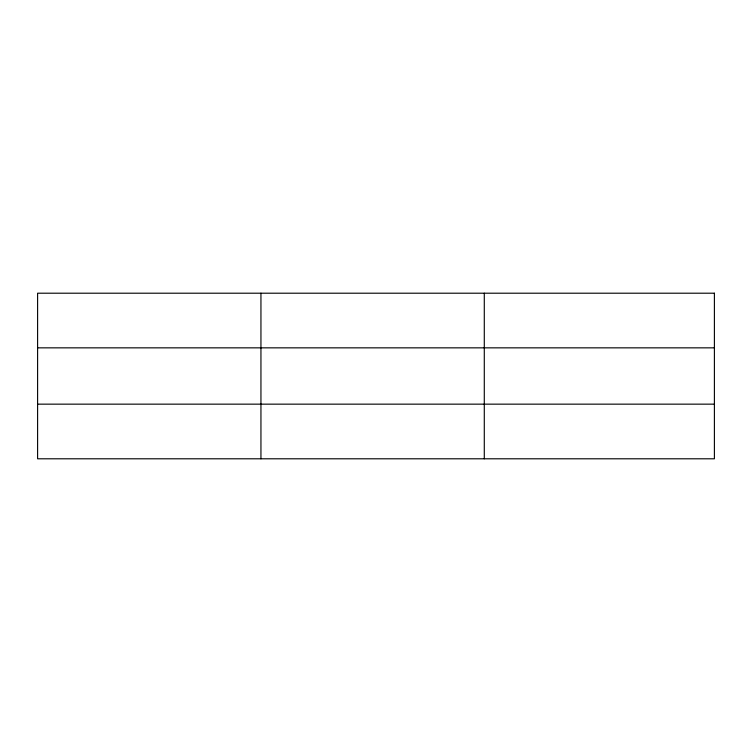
<?xml version="1.0" encoding="UTF-8"?>
<svg xmlns="http://www.w3.org/2000/svg" width="752" height="752" viewBox="0 0 752 752"><rect width="100%" height="100%" fill="white"/><g stroke="black" fill="none" stroke-linecap="round" stroke-linejoin="round"><path stroke-width="1.13" d="M260.944 293.205L260.944 458.795M484.288 293.205L484.288 458.795M37.6 347.847L714.4 347.847M37.6 404.153L714.4 404.153M714.4 293.205L714.4 458.795L37.6 458.795L37.6 293.205L714.4 293.205"/></g></svg>
